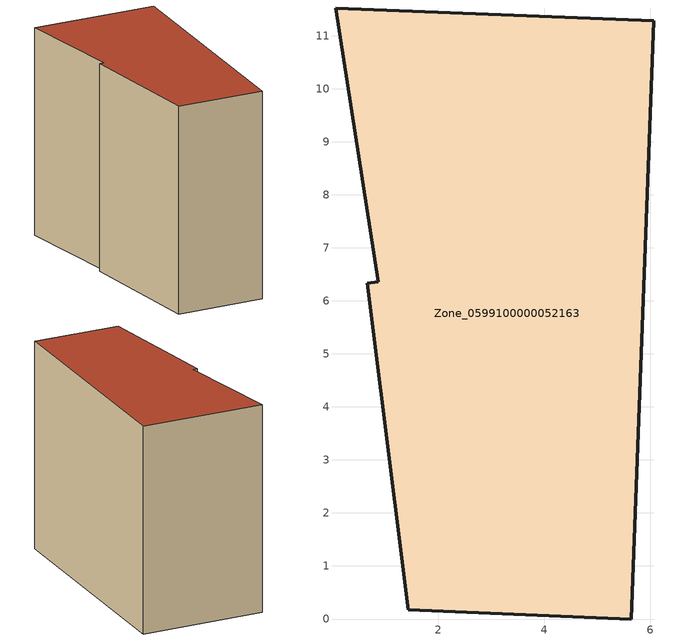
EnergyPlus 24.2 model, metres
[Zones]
Zone_0599100000052163
 floor ground (C_G): 1.43,0.17 0.65,6.33 0.86,6.36 0.07,11.53 6.06,11.29 5.64,0 z0
 wall outside (C_F): 5.64,0 6.06,11.29 0.07,11.53 0.86,6.36 0.65,6.33 1.43,0.17 5.64,0 z0:10.16
 roof outside (C_R): 0.65,6.33 1.43,0.17 5.64,0 6.06,11.29 0.07,11.53 0.86,6.36 z10.16
[BUILDING]
Pand.0599100000052163: North Axis=0; Terrain=City; Loads Convergence Tolerance Value=0.04; Temperature Convergence Tolerance Value=0.4; Solar Distribution=FullExterior; Maximum Number of Warmup Days=25; Minimum Number of Warmup Days=1
[Site:Location]
Rotterdam.The.Hague.AP_ZH_NLD Design_Conditions: Latitude=51.96; Longitude=4.45; Time Zone=1; Elevation=-4.5
[SITE:GROUNDTEMPERATURE:BUILDINGSURFACE]
18, 18, 18, 18, 18, 18, 18, 18, 18, 18, 18, 18
[MATERIAL] Thermal Absorptance=0.9; Solar Absorptance=0.7; Visible Absorptance=0.7
Name | Roughness | Thickness | Conductivity | Density | Specific Heat
G.TC.1946 | MediumSmooth | 0.15 | 1 | 540 | 1210
F.TC.1946 | Rough | 0.3 | 0.857143 | 1920 | 840
R.TC.1946 | MediumRough | 0.2 | 0.909091 | 1500 | 1000
[CONSTRUCTION]
C_G: G.TC.1946
C_F: F.TC.1946
C_R: R.TC.1946
[ZONE]
Zone_0599100000052163: Type=1; Multiplier=1; Ceiling Height=Autocalculate; Volume=Autocalculate; Floor Area=autocalculate; Part of Total Floor Area=Yes
[ZONEINFILTRATION:DESIGNFLOWRATE]
Infil_Zone_0599100000052163: Zone or ZoneList or Space or SpaceList=Zone_0599100000052163; Schedule=AlwaysOn; Design Flow Rate Calculation Method=Flow/Area; Flow Rate per Floor Area=0.003; Constant Term Coefficient=1; Temperature Term Coefficient=0; Velocity Term Coefficient=0; Velocity Squared Term Coefficient=0
[HVACTEMPLATE:ZONE:IDEALLOADSAIRSYSTEM]
Zone_0599100000052163: Maximum Heating Supply Air Temperature=50; Minimum Cooling Supply Air Temperature=13; Maximum Heating Supply Air Humidity Ratio=0.0156; Minimum Cooling Supply Air Humidity Ratio=0.0077; Heating Limit=NoLimit; Cooling Limit=NoLimit; Dehumidification Control Type=ConstantSensibleHeatRatio; Cooling Sensible Heat Ratio=0.7; Dehumidification Setpoint=60; Humidification Control Type=None; Humidification Setpoint=30; Outdoor Air Method=None; Outdoor Air Flow Rate per Person=0.00944; Outdoor Air Flow Rate per Zone Floor Area=0; Outdoor Air Flow Rate per Zone=0; Demand Controlled Ventilation Type=None; Outdoor Air Economizer Type=NoEconomizer; Heat Recovery Type=None; Sensible Heat Recovery Effectiveness=0.7; Latent Heat Recovery Effectiveness=0.65
[ZONECONTROL:THERMOSTAT]
ThermostatControl_Zone_0599100000052163: Zone or ZoneList=Zone_0599100000052163; Control Type Schedule=DualSetpointControlType; Control 1=Thermostat_Zone_0599100000052163; Temperature Difference Between Cutout And Setpoint=0
[THERMOSTATSETPOINT:DUALSETPOINT]
Thermostat_Zone_0599100000052163: Heating Setpoint Temperature Schedule=HeatingSetpoint_Zone_0599100000052163; Cooling Setpoint Temperature Schedule=CoolingSetpoint_Zone_0599100000052163
[SCHEDULE:COMPACT]
HeatingSetpoint_Zone_0599100000052163: Through: 12/31, For: AllDays, Until: 24:00, 21
CoolingSetpoint_Zone_0599100000052163: Through: 12/31, For: AllDays, Until: 24:00, 24
DualSetpointControlType: Through: 12/31, For: AllDays, Until: 24:00, 4
AlwaysOn: Through: 12/31, For: AllDays, Until: 24:00, 1
